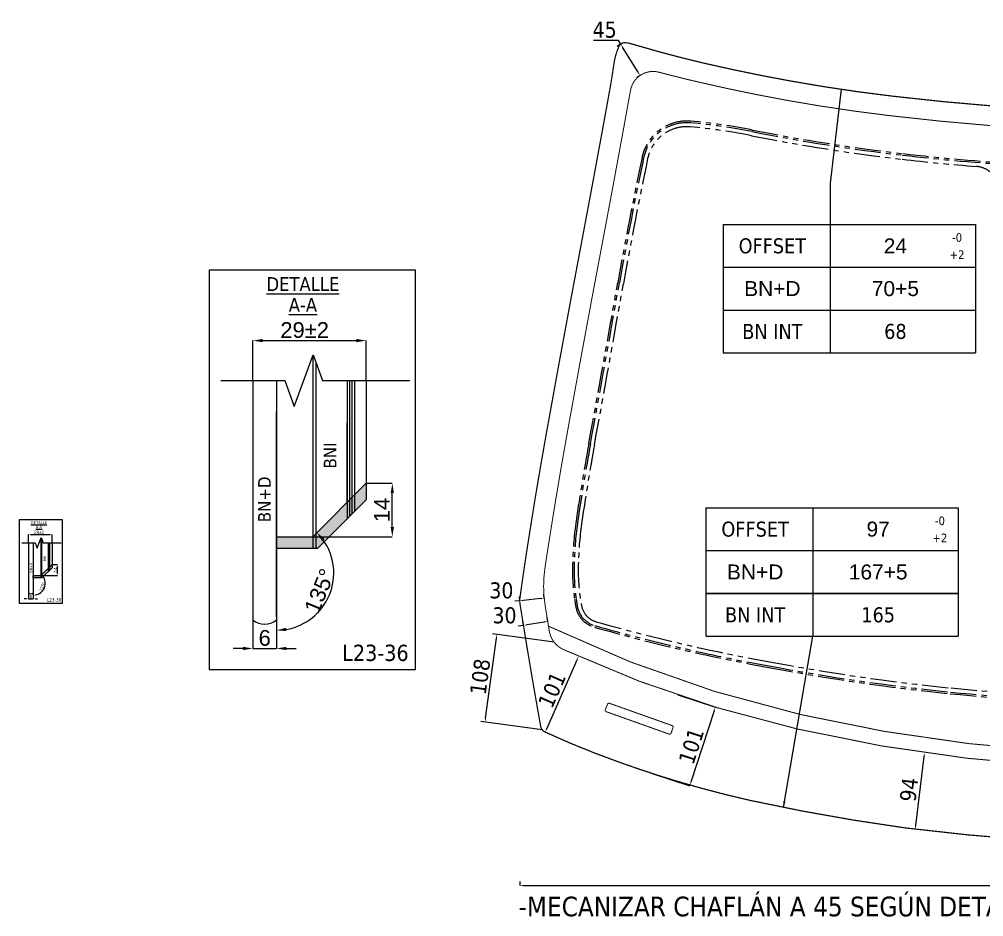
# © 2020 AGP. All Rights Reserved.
# Model space of a CAD drawing. Header units: millimetres. Extents: x 25 to 16470, y 343 to 6096.
# Drawn here: x 25 to 1201, y 343 to 1436 of the extents above; entities that cross this region are included whole.
import ezdxf
from ezdxf.enums import TextEntityAlignment as Align

# ---------------------------------------------------------------- set-up
doc = ezdxf.new("R2010")
doc.units = ezdxf.units.MM
doc.linetypes.add('PHANTOM', pattern=[63.5, 31.75, -6.35, 6.35, -6.35, 6.35, -6.35])
for name, color, linetype in [('BN INT', 4, 'PHANTOM'), ('DIM10', 7, 'Continuous'), ('OFFSET', 6, 'Continuous'), ('PERIMETRO', 5, 'Continuous'), ('PHANTOM', 1, 'PHANTOM')]:
    doc.layers.add(name, color=color, linetype=linetype)
doc.styles.add('1', font='tahoma.ttf')
doc.styles.get("Standard").update_dxf_attribs({"font": 'arial.ttf'})
doc.styles.add('TECHNIC', font='tahoma.ttf')
doc.styles.add('USER1', font='arial.ttf', dxfattribs={"width": 0.75})
doc.dimstyles.new('DIM10', dxfattribs={"dimscale": 7.5, "dimtxt": 2.5, "dimasz": 1, "dimexe": 0, "dimexo": 0, "dimgap": 0.4, "dimtad": 1, "dimtoh": 1, "dimdec": 0, "dimzin": 0, "dimdsep": 46, "dimtxsty": 'TECHNIC', "dimcen": 0.1, "dimdle": 1.25, "dimclre": 7, "dimclrt": 7, "dimazin": 0, "dimtfac": 2, "dimtdec": 0, "dimtofl": 0, "dimtmove": 0, "dimatfit": 3, "dimfxl": 1, "dimtvp": 1.5, "dimtolj": 1, "dimtzin": 0, "dimarcsym": 0})
doc.dimstyles.new('ISO-25', dxfattribs={"dimtxt": 2.5, "dimasz": 2.5, "dimexe": 1.25, "dimexo": 0.625, "dimtad": 1, "dimtxsty": 'Standard', "dimcen": 2.5, "dimadec": 0, "dimazin": 0, "dimtfac": 1, "dimtmove": 0, "dimatfit": 3, "dimfxl": 1, "dimarcsym": 0})
doc.dimstyles.new('ISO-25$0', dxfattribs={"dimtxt": 25, "dimasz": 25, "dimexe": 10, "dimexo": 50, "dimgap": 15, "dimtad": 1, "dimtih": 1, "dimtoh": 1, "dimdec": 0, "dimtxsty": 'Standard', "dimcen": 0, "dimclrd": 256, "dimclre": 256, "dimclrt": 256, "dimadec": 0, "dimazin": 0, "dimtfac": 1, "dimtdec": 0, "dimtofl": 0, "dimtmove": 0, "dimatfit": 3, "dimfxl": 1, "dimlwd": -1, "dimlwe": -1, "dimarcsym": 0})

# ---------------------------------------------------------------- blocks, each defined once
blk = doc.blocks.new('*D4')
at = {"layer": 'Defpoints', "color": 0, "transparency": 16777216}
for p in [(635.2, 385.6), (2278.7, 385.4), (2278.7, 380.6)]:
    blk.add_point(p, dxfattribs=at)
at = {"layer": 'DIM10', "color": 7, "lineweight": -2, "transparency": 16777216}
for p, q in [((635.2, 385.6), (635.2, 380.6)), ((2278.7, 385.4), (2278.7, 380.6))]:
    blk.add_line(p, q, dxfattribs=at)
at = {"layer": 'DIM10', "color": 0, "lineweight": -2, "transparency": 16777216}
blk.add_line((639.7, 380.6), (2274.2, 380.6), dxfattribs=at)
at = {"layer": 'DIM10', "color": 0, "transparency": 16777216}
for points in [[(639.7, 381.3), (639.7, 379.8), (635.2, 380.6)], [(2274.2, 381.3), (2274.2, 379.8), (2278.7, 380.6)]]:
    blk.add_solid(points, dxfattribs=at)
at = {"layer": 'DIM10', "color": 7, "transparency": 16777216, "insert": (1456.9, 393.7), "char_height": 19.5, "attachment_point": 5, "style": 'TECHNIC'}
blk.add_mtext('\\A1;1643±2', dxfattribs=at)
blk = doc.blocks.new('IF-TECNICA')
for p, q in [((0, 0), (50.57, 0)), ((0, 0), (0, -17.14)), ((21.43, 0), (21.43, -17.14)), ((50.57, 0), (50.57, -17.14)), ((0, -8.57), (50.57, -8.57)), ((0, -17.14), (50.57, -17.14))]:
    blk.add_line(p, q)
at = {"style": 'TECHNIC'}
for s, height, p in [('-0', 1.714, (46.88, -2.62)), ('OFFSET', 3, (9.87, -4.29)), ('+2', 1.714, (46.88, -6.03))]:
    blk.add_text(s, height=height, dxfattribs=at).set_placement(p, align=Align.MIDDLE)
for tag, p in [('OFFSET', (34.52, -4.29)), ('BN+D', (9.87, -12.86)), ('BN+D', (34.52, -12.86))]:
    blk.add_attdef(tag, text='', height=3, dxfattribs=at).set_placement(p, align=Align.MIDDLE)
blk = doc.blocks.new('*D10')
at = {"layer": 'Defpoints', "color": 0, "transparency": 16777216}
for p in [(1128.5, 542.5), (1117.2, 449.4), (1117.2, 449.4)]:
    blk.add_point(p, dxfattribs=at)
at = {"layer": 'DIM10', "color": 0, "lineweight": -2, "transparency": 16777216}
blk.add_line((1127.9, 538), (1117.8, 453.8), dxfattribs=at)
at = {"layer": 'DIM10', "color": 0, "transparency": 16777216}
for points in [[(1127.2, 538.1), (1128.7, 537.9), (1128.5, 542.5)], [(1117, 453.9), (1118.5, 453.7), (1117.2, 449.4)]]:
    blk.add_solid(points, dxfattribs=at)
at = {"layer": 'DIM10', "color": 7, "transparency": 16777216, "insert": (1109.8, 497.5), "char_height": 19.5, "attachment_point": 5, "rotation": 83.118, "style": 'TECHNIC'}
blk.add_mtext('\\A1;94', dxfattribs=at)
blk = doc.blocks.new('*D11')
at = {"layer": 'Defpoints', "color": 0, "transparency": 16777216}
for p in [(827.7, 612.8), (796.6, 517.2), (842.5, 502.2)]:
    blk.add_point(p, dxfattribs=at)
at = {"layer": 'DIM10', "color": 7, "lineweight": -2, "transparency": 16777216}
for p, q in [((827.7, 612.8), (873.6, 597.9)), ((796.6, 517.2), (842.5, 502.2))]:
    blk.add_line(p, q, dxfattribs=at)
at = {"layer": 'DIM10', "color": 0, "lineweight": -2, "transparency": 16777216}
blk.add_line((872.2, 593.6), (843.9, 506.5), dxfattribs=at)
at = {"layer": 'DIM10', "color": 0, "transparency": 16777216}
for points in [[(871.5, 593.8), (872.9, 593.4), (873.6, 597.9)], [(843.2, 506.7), (844.6, 506.3), (842.5, 502.2)]]:
    blk.add_solid(points, dxfattribs=at)
at = {"layer": 'DIM10', "color": 7, "transparency": 16777216, "insert": (844.4, 550.6), "char_height": 19.5, "attachment_point": 5, "rotation": 71.9924, "style": 'TECHNIC'}
blk.add_mtext('\\A1;101', dxfattribs=at)
blk = doc.blocks.new('*D12')
at = {"layer": 'Defpoints', "color": 0, "transparency": 16777216}
for p in [(706.9, 659.8), (706.9, 659.8), (666.2, 567.6)]:
    blk.add_point(p, dxfattribs=at)
at = {"layer": 'DIM10', "color": 0, "lineweight": -2, "transparency": 16777216}
blk.add_line((668.1, 571.7), (705.1, 655.7), dxfattribs=at)
at = {"layer": 'DIM10', "color": 0, "transparency": 16777216}
for points in [[(704.4, 656), (705.8, 655.4), (706.9, 659.8)], [(667.4, 572), (668.7, 571.4), (666.2, 567.6)]]:
    blk.add_solid(points, dxfattribs=at)
at = {"layer": 'DIM10', "color": 7, "transparency": 16777216, "insert": (674.5, 619), "char_height": 19.5, "attachment_point": 5, "rotation": 66.2124, "style": 'TECHNIC'}
blk.add_mtext('\\A1;101', dxfattribs=at)
blk = doc.blocks.new('*D15')
at = {"layer": 'Defpoints', "color": 0, "transparency": 16777216}
for p in [(759.3, 1406.5), (781.9, 1367.7), (783, 1368.4)]:
    blk.add_point(p, dxfattribs=at)
at = {"layer": 'DIM10', "color": 0, "lineweight": -2, "transparency": 16777216}
for p, q in [((755.4, 1410.4), (725.1, 1410.4)), ((758.2, 1405.9), (755.4, 1410.4)), ((779.5, 1371.5), (760.6, 1402))]:
    blk.add_line(p, q, dxfattribs=at)
at = {"layer": 'DIM10', "color": 7, "lineweight": -2, "transparency": 16777216}
for p, q in [((759.3, 1406.5), (753.8, 1403.1)), ((783, 1368.4), (777.5, 1365))]:
    blk.add_line(p, q, dxfattribs=at)
at = {"layer": 'DIM10', "color": 0, "transparency": 16777216}
for points in [[(761.2, 1402.4), (760, 1401.7), (758.2, 1405.9)], [(780.2, 1371.9), (778.9, 1371.2), (781.9, 1367.7)]]:
    blk.add_solid(points, dxfattribs=at)
at = {"layer": 'DIM10', "color": 7, "transparency": 16777216, "insert": (738.7, 1423.3), "char_height": 19.5, "attachment_point": 5, "style": 'TECHNIC'}
blk.add_mtext('\\A1;45', dxfattribs=at)
blk = doc.blocks.new('*D16')
at = {"layer": 'Defpoints', "color": 0, "transparency": 16777216}
for p in [(607.3, 686.7), (677, 677.3), (662.5, 570.5)]:
    blk.add_point(p, dxfattribs=at)
at = {"layer": 'DIM10', "color": 0, "lineweight": -2, "transparency": 16777216}
blk.add_line((593.5, 584.4), (606.7, 682.2), dxfattribs=at)
at = {"layer": 'DIM10', "color": 7, "lineweight": -2, "transparency": 16777216}
for p, q in [((677, 677.3), (602.1, 687.4)), ((662.5, 570.5), (587.7, 580.7))]:
    blk.add_line(p, q, dxfattribs=at)
at = {"layer": 'DIM10', "color": 0, "transparency": 16777216}
for points in [[(606, 682.3), (607.5, 682.1), (607.3, 686.7)], [(592.7, 584.5), (594.2, 584.3), (592.9, 580)]]:
    blk.add_solid(points, dxfattribs=at)
at = {"layer": 'DIM10', "color": 7, "transparency": 16777216, "insert": (587, 635.1), "char_height": 19.5, "attachment_point": 5, "rotation": 82.2956, "style": 'TECHNIC'}
blk.add_mtext('\\A1;108', dxfattribs=at)
blk = doc.blocks.new('*D19')
at = {"layer": 'Defpoints', "color": 0, "transparency": 16777216}
for p in [(639.7, 697.6), (639.7, 697.4), (669.3, 702.2)]:
    blk.add_point(p, dxfattribs=at)
at = {"layer": 'DIM10', "color": 7, "lineweight": -2, "transparency": 16777216}
for p, q in [((669.3, 702.2), (668.4, 707.6)), ((639.7, 697.4), (638.8, 702.8))]:
    blk.add_line(p, q, dxfattribs=at)
at = {"layer": 'DIM10', "color": 0, "lineweight": -2, "transparency": 16777216}
for p, q in [((639.7, 697.6), (633.1, 696.6)), ((664.8, 701.7), (644.1, 698.4))]:
    blk.add_line(p, q, dxfattribs=at)
at = {"layer": 'DIM10', "color": 0, "transparency": 16777216}
for points in [[(644, 699.1), (644.2, 697.6), (639.7, 697.6)], [(664.7, 702.4), (665, 701), (669.3, 702.4)]]:
    blk.add_solid(points, dxfattribs=at)
at = {"layer": 'DIM10', "color": 7, "transparency": 16777216, "insert": (616.6, 709.7), "char_height": 19.5, "attachment_point": 5, "style": 'TECHNIC'}
blk.add_mtext('\\A1;30', dxfattribs=at)
blk = doc.blocks.new('*D20')
at = {"layer": 'Defpoints', "color": 0, "transparency": 16777216}
for p in [(665, 730.6), (665, 730.5), (635.2, 727.4)]:
    blk.add_point(p, dxfattribs=at)
at = {"layer": 'DIM10', "color": 7, "lineweight": -2, "transparency": 16777216}
for p, q in [((635.2, 727.4), (634.7, 732.8)), ((665, 730.5), (664.5, 735.8))]:
    blk.add_line(p, q, dxfattribs=at)
at = {"layer": 'DIM10', "color": 0, "lineweight": -2, "transparency": 16777216}
for p, q in [((660.6, 730.2), (639.7, 728)), ((635.2, 727.6), (629.2, 727))]:
    blk.add_line(p, q, dxfattribs=at)
at = {"layer": 'DIM10', "color": 0, "transparency": 16777216}
for points in [[(660.5, 730.9), (660.6, 729.4), (665, 730.6)], [(639.6, 728.8), (639.7, 727.3), (635.2, 727.6)]]:
    blk.add_solid(points, dxfattribs=at)
at = {"layer": 'DIM10', "color": 7, "transparency": 16777216, "insert": (612.8, 740.1), "char_height": 19.5, "attachment_point": 5, "style": 'TECHNIC'}
blk.add_mtext('\\A1;30', dxfattribs=at)
blk = doc.blocks.new('IF-TECNICA-2')
for p, q in [((0, 8.57), (50.57, 8.57)), ((0, 8.57), (0, 0)), ((21.43, 8.57), (21.43, 0)), ((50.57, 8.57), (50.57, 0)), ((0, 0), (50.57, 0))]:
    blk.add_line(p, q)
at = {"style": 'TECHNIC'}
for p in [(9.87, 4.29), (34.52, 4.29)]:
    blk.add_attdef('BN+D', text='', height=3, dxfattribs=at).set_placement(p, align=Align.MIDDLE)
blk = doc.blocks.new('*D29')
at = {"layer": 'Defpoints', "color": 0, "linetype": 'ByBlock', "lineweight": -2, "transparency": 16777216}
for p, q in [((36.2, 798.1), (36.2, 808.3)), ((38.7, 808.3), (62.6, 808.3)), ((65.1, 798.1), (65.1, 808.3))]:
    blk.add_line(p, q, dxfattribs=at)
at = {"layer": 'Defpoints', "color": 0, "transparency": 16777216}
for p in [(65.1, 808.3), (36.2, 798.1), (65.1, 798.1)]:
    blk.add_point(p, dxfattribs=at)
for points in [[(38.7, 808.8), (38.7, 807.9), (36.2, 808.3)], [(62.6, 808.8), (62.6, 807.9), (65.1, 808.3)]]:
    blk.add_solid(points, dxfattribs=at)
at = {"layer": 'Defpoints', "color": 0, "transparency": 16777216, "insert": (49.4, 811), "char_height": 4, "attachment_point": 5}
blk.add_mtext('29±2', dxfattribs=at)
blk = doc.blocks.new('*D30')
at = {"layer": 'Defpoints', "color": 0, "linetype": 'ByBlock', "lineweight": -2, "transparency": 16777216}
blk.add_line((42.2, 737.9), (42.2, 734.5), dxfattribs=at)
blk.add_arc((42.2, 749.1), 14.6, 279.8259, 35.1741, dxfattribs=at)
at = {"layer": 'Defpoints', "color": 0, "transparency": 16777216}
for p in [(42.2, 790.3), (65.1, 772), (51.5, 758.4), (42.2, 737.9), (52.6, 738.8)]:
    blk.add_point(p, dxfattribs=at)
for points in [[(53.9, 757.3), (54.5, 757.8), (52.6, 759.4)], [(44.8, 734.3), (44.7, 735.1), (42.2, 734.5)]]:
    blk.add_solid(points, dxfattribs=at)
at = {"layer": 'Defpoints', "color": 0, "transparency": 16777216, "insert": (53.3, 744.6), "char_height": 4, "attachment_point": 5, "rotation": 67.5}
blk.add_mtext('135°', dxfattribs=at)
blk = doc.blocks.new('*D31')
at = {"layer": 'Defpoints', "color": 0, "linetype": 'ByBlock', "lineweight": -2, "transparency": 16777216}
for p, q in [((65.1, 772), (71.8, 772)), ((71.8, 760.9), (71.8, 769.5)), ((51.5, 758.4), (71.8, 758.4))]:
    blk.add_line(p, q, dxfattribs=at)
at = {"layer": 'Defpoints', "color": 0, "transparency": 16777216}
for p in [(65.1, 772), (71.8, 772), (51.5, 758.4)]:
    blk.add_point(p, dxfattribs=at)
for points in [[(71.4, 769.5), (72.2, 769.5), (71.8, 772)], [(71.4, 760.9), (72.2, 760.9), (71.8, 758.4)]]:
    blk.add_solid(points, dxfattribs=at)
at = {"layer": 'Defpoints', "color": 0, "transparency": 16777216, "insert": (69.1, 765.2), "char_height": 4, "attachment_point": 5, "rotation": 90}
blk.add_mtext('14', dxfattribs=at)
blk = doc.blocks.new('*D32')
at = {"layer": 'Defpoints', "color": 0, "linetype": 'ByBlock', "lineweight": -2, "transparency": 16777216}
for p, q in [((33.7, 729.9), (31.2, 729.9)), ((36.2, 737.2), (36.2, 729.9)), ((36.2, 729.9), (42.2, 729.9)), ((42.2, 737.2), (42.2, 729.9)), ((44.7, 729.9), (47.2, 729.9))]:
    blk.add_line(p, q, dxfattribs=at)
at = {"layer": 'Defpoints', "color": 0, "transparency": 16777216}
for p in [(36.2, 737.2), (42.2, 737.2), (42.2, 729.9)]:
    blk.add_point(p, dxfattribs=at)
for points in [[(33.7, 730.3), (33.7, 729.5), (36.2, 729.9)], [(44.7, 730.3), (44.7, 729.5), (42.2, 729.9)]]:
    blk.add_solid(points, dxfattribs=at)
at = {"layer": 'Defpoints', "color": 0, "transparency": 16777216, "insert": (39.2, 732.6), "char_height": 4, "attachment_point": 5}
blk.add_mtext('6', dxfattribs=at)
blk = doc.blocks.new('*D43')
at = {"color": 0, "linetype": 'ByBlock', "lineweight": -2, "transparency": 16777216}
for p, q in [((153.51, 572.67), (153.51, 582.88)), ((156.01, 582.88), (179.87, 582.88)), ((182.37, 572.67), (182.37, 582.88))]:
    blk.add_line(p, q, dxfattribs=at)
at = {"color": 0, "transparency": 16777216}
for points in [[(156.01, 583.29), (156.01, 582.46), (153.51, 582.88)], [(179.87, 583.29), (179.87, 582.46), (182.37, 582.88)]]:
    blk.add_solid(points, dxfattribs=at)
at = {"layer": 'Defpoints', "color": 0, "transparency": 16777216}
for p in [(182.37, 582.88), (153.51, 572.67), (182.37, 572.67)]:
    blk.add_point(p, dxfattribs=at)
at = {"color": 0, "transparency": 16777216, "insert": (166.69, 585.54), "char_height": 4, "attachment_point": 5}
blk.add_mtext('29±2', dxfattribs=at)
blk = doc.blocks.new('*D41')
at = {"color": 0, "linetype": 'ByBlock', "lineweight": -2, "transparency": 16777216}
blk.add_line((159.51, 512.41), (159.51, 509.06), dxfattribs=at)
blk.add_arc((159.51, 523.65), 14.6, 279.8259, 35.1741, dxfattribs=at)
at = {"color": 0, "transparency": 16777216}
for points in [[(171.12, 531.79), (171.76, 532.33), (169.83, 533.97)], [(162.03, 508.86), (161.96, 509.69), (159.51, 509.06)]]:
    blk.add_solid(points, dxfattribs=at)
at = {"layer": 'Defpoints', "color": 0, "transparency": 16777216}
for p in [(159.51, 564.81), (182.37, 546.51), (168.75, 532.89), (159.51, 512.41), (169.83, 513.33)]:
    blk.add_point(p, dxfattribs=at)
at = {"color": 0, "transparency": 16777216, "insert": (170.53, 519.09), "char_height": 4, "attachment_point": 5, "rotation": 67.5}
blk.add_mtext('135°', dxfattribs=at)
blk = doc.blocks.new('*D40')
at = {"color": 0, "linetype": 'ByBlock', "lineweight": -2, "transparency": 16777216}
for p, q in [((182.37, 546.51), (189.04, 546.51)), ((189.04, 535.39), (189.04, 544.01)), ((168.75, 532.89), (189.04, 532.89))]:
    blk.add_line(p, q, dxfattribs=at)
at = {"color": 0, "transparency": 16777216}
for points in [[(188.62, 544.01), (189.45, 544.01), (189.04, 546.51)], [(188.62, 535.39), (189.45, 535.39), (189.04, 532.89)]]:
    blk.add_solid(points, dxfattribs=at)
at = {"layer": 'Defpoints', "color": 0, "transparency": 16777216}
for p in [(182.37, 546.51), (189.04, 546.51), (168.75, 532.89)]:
    blk.add_point(p, dxfattribs=at)
at = {"color": 0, "transparency": 16777216, "insert": (186.4, 539.7), "char_height": 4, "attachment_point": 5, "rotation": 90}
blk.add_mtext('14', dxfattribs=at)
blk = doc.blocks.new('*D42')
at = {"color": 0, "linetype": 'ByBlock', "lineweight": -2, "transparency": 16777216}
for p, q in [((153.51, 511.74), (153.51, 504.43)), ((159.51, 511.74), (159.51, 504.43)), ((151.01, 504.43), (148.51, 504.43)), ((153.51, 504.43), (159.51, 504.43)), ((162.01, 504.43), (164.51, 504.43))]:
    blk.add_line(p, q, dxfattribs=at)
at = {"color": 0, "transparency": 16777216}
for points in [[(151.01, 504.84), (151.01, 504.01), (153.51, 504.43)], [(162.01, 504.84), (162.01, 504.01), (159.51, 504.43)]]:
    blk.add_solid(points, dxfattribs=at)
at = {"layer": 'Defpoints', "color": 0, "transparency": 16777216}
for p in [(153.51, 511.74), (159.51, 511.74), (159.51, 504.43)]:
    blk.add_point(p, dxfattribs=at)
at = {"color": 0, "transparency": 16777216, "insert": (156.51, 507.1), "char_height": 4, "attachment_point": 5}
blk.add_mtext('6', dxfattribs=at)
blk = doc.blocks.new('RT')
at = {"layer": 'DIM10'}
h = blk.add_hatch(color=256, dxfattribs=at)
h.dxf.hatch_style = 1
h.paths.add_polyline_path([(182.37, 542.27), (182.37, 546.51), (168.75, 532.89), (159.51, 532.89), (159.51, 529.92), (169.99, 529.89)])
at = {"color": 5}
for p, q in [((168.75, 578.97), (168.75, 529.9)), ((169.51, 577.45), (169.51, 529.9)), ((153.51, 572.67), (153.51, 511.74)), ((159.51, 572.67), (159.51, 511.74)), ((177.51, 572.67), (177.51, 537.41)), ((178.13, 572.67), (178.13, 538.03)), ((178.75, 572.67), (178.75, 538.65)), ((179.37, 572.67), (179.37, 539.27)), ((182.37, 572.67), (182.37, 542.27))]:
    blk.add_line(p, q, dxfattribs=at)
at = {"color": 1, "const_width": 0.4}
blk.add_lwpolyline([(159.51, 512.41), (159.51, 564.81)], dxfattribs=at)
at = {"color": 4, "const_width": 0.4}
blk.add_lwpolyline([(177.51, 541.65), (177.51, 562)], dxfattribs=at)
blk.add_lwpolyline([(182.37, 542.27), (169.99, 529.89), (159.51, 529.92), (159.51, 532.89), (168.75, 532.89), (182.37, 546.51)])
at = {"color": 5}
blk.add_arc((156.51, 515.2), 4.58, 229.1087, 310.8913, dxfattribs=at)
at = {"layer": 'DIM10', "color": 1}
blk.add_lwpolyline([(142.35, 600.86), (142.35, 499.1), (194.92, 499.1), (194.92, 600.86)], close=True, dxfattribs=at)
at = {"layer": 'DIM10', "color": 1, "linetype": 'Continuous'}
blk.add_lwpolyline([(145.35, 572.67), (161.66, 572.67), (164.06, 566.08), (168.85, 579.25), (171.25, 572.67), (193.49, 572.67)], dxfattribs=at)
at = {"color": 7, "style": '1'}
for s, height, p in [('%%UDETALLE', 3.541, (166.25, 595.5)), ('%%UA-A', 3.541, (166.25, 590.22)), ('L23-36', 4.144, (184.74, 501.24))]:
    blk.add_text(s, height=height, dxfattribs=at).set_placement(p, align=Align.CENTER)
at = {"layer": 'DIM10', "color": 0, "style": 'TECHNIC'}
for s, p in [('BNI', (174.81, 553.6)), ('BN+D', (158.07, 542.42))]:
    blk.add_text(s, height=3.242, rotation=90, dxfattribs=at).set_placement(p, align=Align.CENTER)
at = {"color": 7}
dim = blk.add_linear_dim(base=(182.37, 582.88), p1=(153.51, 572.67), p2=(182.37, 572.67), text='<>±2', dimstyle='ISO-25$0', override={"dimtxt": 4, "dimasz": 2.5, "dimexe": 0, "dimexo": 0, "dimgap": 0.625, "dimtih": 0, "dimtoh": 0, "dimcen": 2.5, "dimclrd": 0, "dimclre": 0, "dimclrt": 0, "dimtdec": 2, "dimtofl": 1, "dimlwd": -2, "dimlwe": -2, "dimarcsym": 1}, dxfattribs=at)
dim.commit()
dim.dimension.update_dxf_attribs({"geometry": '*D43', "text_midpoint": (166.69, 582.88), "dimtype": 160})
dim = blk.add_angular_dim_2l(base=(169.83, 513.33), line1=((168.75, 532.89), (182.37, 546.51)), line2=((159.51, 512.41), (159.51, 564.81)), dimstyle='ISO-25', override={"dimtxt": 4, "dimexe": 0, "dimexo": 0, "dimdec": 0, "dimarcsym": 1}, dxfattribs=at)
dim.commit()
dim.dimension.update_dxf_attribs({"geometry": '*D41', "text_midpoint": (170.53, 519.09)})
dim = blk.add_linear_dim(base=(189.04, 546.51), p1=(168.75, 532.89), p2=(182.37, 546.51), angle=90, dimstyle='ISO-25$0', override={"dimtxt": 4, "dimasz": 2.5, "dimexe": 0, "dimexo": 0, "dimgap": 0.625, "dimtih": 0, "dimtoh": 0, "dimcen": 2.5, "dimclrd": 0, "dimclre": 0, "dimclrt": 0, "dimtdec": 2, "dimtofl": 1, "dimlwd": -2, "dimlwe": -2, "dimarcsym": 1}, dxfattribs=at)
dim.commit()
dim.dimension.update_dxf_attribs({"geometry": '*D40', "text_midpoint": (186.4, 539.7)})
dim = blk.add_linear_dim(base=(159.51, 504.43), p1=(153.51, 511.74), p2=(159.51, 511.74), dimstyle='ISO-25$0', override={"dimtxt": 4, "dimasz": 2.5, "dimexe": 0, "dimexo": 0, "dimgap": 0.625, "dimtih": 0, "dimtoh": 0, "dimcen": 2.5, "dimclrd": 0, "dimclre": 0, "dimclrt": 0, "dimtdec": 2, "dimtofl": 1, "dimlwd": -2, "dimlwe": -2, "dimarcsym": 1}, dxfattribs=at)
dim.commit()
dim.dimension.update_dxf_attribs({"geometry": '*D42', "text_midpoint": (156.51, 504.43), "dimtype": 160})

msp = doc.modelspace()

# ---------------------------------------------------------------- hatches: boundary and pattern name
at = {"layer": 'DIM10'}
h = msp.add_hatch(color=256, dxfattribs=at)
h.dxf.hatch_style = 1
h.paths.add_polyline_path([(65.1, 767.7), (65.1, 772), (51.5, 758.4), (42.2, 758.3), (42.2, 755.4), (52.7, 755.4)])

# ---------------------------------------------------------------- linework, layer by layer
at = {"color": 5}
for p, q in [((51.5, 804.4), (51.5, 755.4)), ((52.2, 802.9), (52.2, 755.4)), ((36.2, 798.1), (36.2, 737.2)), ((42.2, 798.1), (42.2, 737.2)), ((60.2, 798.1), (60.2, 762.9)), ((60.9, 798.1), (60.9, 763.5)), ((61.5, 798.1), (61.5, 764.1)), ((62.1, 798.1), (62.1, 764.7)), ((65.1, 798.1), (65.1, 767.7))]:
    msp.add_line(p, q, dxfattribs=at)
at = {"color": 1, "const_width": 0.4}
msp.add_lwpolyline([(42.2, 737.9), (42.2, 790.3)], dxfattribs=at)
at = {"color": 4, "const_width": 0.4}
msp.add_lwpolyline([(60.2, 767.1), (60.2, 787.5)], dxfattribs=at)
msp.add_lwpolyline([(65.1, 767.7), (52.7, 755.4), (42.2, 755.4), (42.2, 758.3), (51.5, 758.4), (65.1, 772)])
at = {"color": 5}
msp.add_arc((39.2, 740.7), 4.58, 229.1087, 310.8913, dxfattribs=at)
at = {"layer": 'BN INT'}
msp.add_lwpolyline([(1356.3, 600.7, -0.014692), (1159.9, 614.4, -0.022511), (936.4, 646.9, -0.0251), (726.2, 695.4, -0.28995), (703.4, 720.9, -0.004048), (702.1, 729.2, -0.04848), (699.7, 775, -0.03044), (703.9, 825.2, -0.008412), (719.3, 919, 0.00203), (754.7, 1115.1, -0.00755), (784.3, 1267.9, -0.379751), (843.6, 1311.9, -0.027083), (918.8, 1301.2, 0.020237), (1102, 1272.5, 0.014234), (1243, 1260.3, 0.007685)], format="xyb", dxfattribs=at)
at = {"layer": 'DIM10', "color": 1}
msp.add_lwpolyline([(25.1, 826.3), (25.1, 724.6), (77.7, 724.6), (77.7, 826.3)], close=True, dxfattribs=at)
at = {"layer": 'DIM10', "color": 1, "linetype": 'Continuous'}
msp.add_lwpolyline([(28.1, 798.1), (44.4, 798.1), (46.8, 791.5), (51.6, 804.7), (54, 798.1), (76.2, 798.1)], dxfattribs=at)
at = {"layer": 'OFFSET', "const_width": 1.2}
for points in [[(1272.4, 1302.2, -0.01461), (1086.3, 1318.7, -0.015368), (960.7, 1337.4, -0.012289), (853.3, 1359.6, -0.008855), (805.1, 1371.6, 0.439286), (770.2, 1349.6, -0.001869), (738.3, 1176.5, 0.002535), (692.7, 930, 0.005603), (671.7, 805.3, 0.002569), (665.9, 767.7, 0.076276), (666.1, 722.1, 0.001113), (671.2, 690.6, 0.250051), (688.3, 668.2, 0.050869), (973.4, 571.4, 0.041184), (1285.7, 526.4, 0.004675)], [(670.2, 696.6, 0.055703), (977.4, 589, 0.041184), (1286.8, 544.3, 0.004675), (1336.8, 541.7, 0.021422), (1577, 541.7, 0.004675), (1627.1, 544.3, 0.041184), (1936.4, 589, 0.055703), (2243.6, 696.6, 0.050044)]]:
    msp.add_lwpolyline(points, format="xyb", dxfattribs=at)
at = {"layer": 'PERIMETRO', "const_width": 1.5}
msp.add_lwpolyline([(1273.8, 1326.2, -0.014613), (1089.2, 1342.5, -0.015368), (964.9, 1361, -0.012289), (858.7, 1382.9, -0.014624), (780.7, 1403.5, 0.003498), (769.8, 1406.6, 0.045864), (764.1, 1407.6, 0.321332), (756, 1402.9, 0.03819), (751.9, 1391.2, 0.030758), (750.1, 1382.6, -0.009527), (744.9, 1350.2, -0.001827), (713.7, 1181.1, 0.002535), (668.1, 934.4, 0.005602), (647, 809.2, 0.005293), (635.4, 731.2, 0.073314), (635.5, 723.6, 0.005251), (660.6, 574.9, 0.245055), (666.2, 567.6, 0.023741), (759.6, 529.8, 0.012916), (825.3, 508.2, 0.017462), (915.8, 484.4, 0.019362), (1105.4, 450.8, 0.020384), (1332.1, 431.8, 0.021422)], format="xyb", dxfattribs=at)
at = {"layer": 'PERIMETRO', "const_width": 1.2}
msp.add_lwpolyline([(817.1, 565.2, 0.414367), (819.7, 566.4), (822, 573, 0.41406), (820.8, 575.6), (744.7, 602.6, 0.403365), (742.1, 601.5), (739.5, 595, 0.425146), (740.7, 592.4)], format="xyb", close=True, dxfattribs=at)
at = {"layer": 'PHANTOM', "color": 1}
for points in [[(1242.9, 1258.3, -0.014234), (1101.8, 1270.6, -0.020237), (918.4, 1299.3, 0.027083), (843.5, 1309.9, 0.379751), (786.2, 1267.5, 0.007549), (756.6, 1114.8, -0.00203), (721.3, 918.7, 0.008412), (705.9, 824.9, 0.030453), (701.7, 774.9, 0.048502), (704, 729.5, 0.004048), (705.3, 721.2, 0.28995), (726.7, 697.3, 0.025102), (936.7, 648.8, 0.022512), (1160.1, 616.4, 0.014692), (1356.4, 602.7, 0.020088)], [(1214.1, 1244.2, 0.22351), (1191.9, 1256.8, -0.009137), (1101.2, 1265.6, -0.020237), (917.5, 1294.3, 0.027083), (843, 1305, 0.379751), (791.1, 1266.4, 0.007549), (761.6, 1113.9, -0.002029), (726.2, 917.8, 0.008412), (710.9, 824.2, 0.030485), (706.7, 774.7, 0.058257), (710.5, 721.4, 0.283878), (728.2, 702.1, 0.025094), (937.6, 653.7, 0.022515), (1160.6, 621.4, 0.014692), (1356.6, 607.7, 0.020088)]]:
    msp.add_lwpolyline(points, format="xyb", dxfattribs=at)

# ---------------------------------------------------------------- block references
at = {"xscale": 4.782197220071176, "yscale": 4.782197220071176, "zscale": 4.782197220071176}
msp.add_blockref('RT', (-424.2, -1742.8), dxfattribs=at)
at = {"layer": 'DIM10', "ltscale": 50}
ref = msp.add_blockref('IF-TECNICA', (883, 1186.2), dxfattribs=dict(at, xscale=6.086340000000264, yscale=6.086340000000264, zscale=6.086340000000264))
ref.add_attrib('OFFSET', '24', dxfattribs={"layer": '0', "height": 18.26, "style": 'USER1'}).set_placement((1093.1, 1160.1), align=Align.MIDDLE)
ref.add_attrib('BN+D', '70+5', dxfattribs={"layer": '0', "height": 18.26, "style": 'USER1'}).set_placement((1093.1, 1108), align=Align.MIDDLE)
ref.add_attrib('BN+D', 'BN+D', dxfattribs={"layer": '0', "height": 18.26, "style": 'USER1'}).set_placement((943.1, 1108), align=Align.MIDDLE)
at = {"layer": 'DIM10'}
ref = msp.add_blockref('IF-TECNICA-2', (883, 1029.7), dxfattribs=dict(at, xscale=6.086340000000262, yscale=6.086340000000262, zscale=6.086340000000262))
ref.add_attrib('BN+D', 'BN INT', dxfattribs={"layer": '0', "height": 18.26, "style": '1'}).set_placement((943.1, 1055.8), align=Align.MIDDLE)
ref.add_attrib('BN+D', '68', dxfattribs={"layer": '0', "height": 18.26, "style": '1'}).set_placement((1093.1, 1055.8), align=Align.MIDDLE)
at = {"layer": 'DIM10', "ltscale": 50}
ref = msp.add_blockref('IF-TECNICA', (862, 841), dxfattribs=dict(at, xscale=6.086340000000264, yscale=6.086340000000264, zscale=6.086340000000264))
ref.add_attrib('OFFSET', '97', dxfattribs={"layer": '0', "height": 18.26, "style": 'USER1'}).set_placement((1072.1, 814.9), align=Align.MIDDLE)
ref.add_attrib('BN+D', '167+5', dxfattribs={"layer": '0', "height": 18.26, "style": 'USER1'}).set_placement((1072.1, 762.7), align=Align.MIDDLE)
ref.add_attrib('BN+D', 'BN+D', dxfattribs={"layer": '0', "height": 18.26, "style": 'USER1'}).set_placement((922.1, 762.7), align=Align.MIDDLE)
at = {"layer": 'DIM10'}
ref = msp.add_blockref('IF-TECNICA-2', (862, 684.5), dxfattribs=dict(at, xscale=6.086340000000262, yscale=6.086340000000262, zscale=6.086340000000262))
ref.add_attrib('BN+D', 'BN INT', dxfattribs={"layer": '0', "height": 18.26, "style": '1'}).set_placement((922.1, 710.5), align=Align.MIDDLE)
ref.add_attrib('BN+D', '165', dxfattribs={"layer": '0', "height": 18.26, "style": '1'}).set_placement((1072.1, 710.5), align=Align.MIDDLE)

# ---------------------------------------------------------------- texts
at = {"style": '1'}
for s, height, p in [('%%UDETALLE', 3.54, (49, 821)), ('%%UA-A', 3.54, (49, 815.7)), ('L23-36', 4.14, (67.5, 726.7))]:
    msp.add_text(s, height=height, dxfattribs=at).set_placement(p, align=Align.CENTER)
at = {"layer": 'DIM10', "color": 0, "style": 'TECHNIC'}
for s, p in [('BNI', (57.5, 779.1)), ('BN+D', (40.8, 767.9))]:
    msp.add_text(s, height=3.24, rotation=90, dxfattribs=at).set_placement(p, align=Align.CENTER)
at = {"layer": 'DIM10', "style": 'TECHNIC'}
msp.add_text('-MECANIZAR CHAFLÁN A 45 SEGÚN DETALLE A-A', height=24, rotation=0, dxfattribs=at).set_placement((633.7, 343.1))

# ---------------------------------------------------------------- dimensions: what is measured, and where the dimension line sits
at = {"layer": 'Defpoints'}
dim = msp.add_linear_dim(base=(65.1, 808.3), p1=(36.2, 798.1), p2=(65.1, 798.1), text='<>±2', dimstyle='ISO-25$0', override={"dimtxt": 4, "dimasz": 2.5, "dimexe": 0, "dimexo": 0, "dimgap": 0.625, "dimtih": 0, "dimtoh": 0, "dimcen": 2.5, "dimclrd": 0, "dimclre": 0, "dimclrt": 0, "dimtdec": 2, "dimtofl": 1, "dimlwd": -2, "dimlwe": -2, "dimarcsym": 1}, dxfattribs=at)
dim.commit()
dim.dimension.update_dxf_attribs({"geometry": '*D29', "text_midpoint": (49.4, 808.3), "dimtype": 160})
dim = msp.add_angular_dim_2l(base=(52.6, 738.8), line1=((51.5, 758.4), (65.1, 772)), line2=((42.2, 737.9), (42.2, 790.3)), dimstyle='ISO-25', override={"dimtxt": 4, "dimexe": 0, "dimexo": 0, "dimdec": 0, "dimarcsym": 1}, dxfattribs=at)
dim.commit()
dim.dimension.update_dxf_attribs({"geometry": '*D30', "text_midpoint": (53.3, 744.6)})
dim = msp.add_linear_dim(base=(71.8, 772), p1=(51.5, 758.4), p2=(65.1, 772), angle=90, dimstyle='ISO-25$0', override={"dimtxt": 4, "dimasz": 2.5, "dimexe": 0, "dimexo": 0, "dimgap": 0.625, "dimtih": 0, "dimtoh": 0, "dimcen": 2.5, "dimclrd": 0, "dimclre": 0, "dimclrt": 0, "dimtdec": 2, "dimtofl": 1, "dimlwd": -2, "dimlwe": -2, "dimarcsym": 1}, dxfattribs=at)
dim.commit()
dim.dimension.update_dxf_attribs({"geometry": '*D31', "text_midpoint": (69.1, 765.2)})
dim = msp.add_linear_dim(base=(42.2, 729.9), p1=(36.2, 737.2), p2=(42.2, 737.2), dimstyle='ISO-25$0', override={"dimtxt": 4, "dimasz": 2.5, "dimexe": 0, "dimexo": 0, "dimgap": 0.625, "dimtih": 0, "dimtoh": 0, "dimcen": 2.5, "dimclrd": 0, "dimclre": 0, "dimclrt": 0, "dimtdec": 2, "dimtofl": 1, "dimlwd": -2, "dimlwe": -2, "dimarcsym": 1}, dxfattribs=at)
dim.commit()
dim.dimension.update_dxf_attribs({"geometry": '*D32', "text_midpoint": (39.2, 729.9), "dimtype": 160})
at = {"layer": 'DIM10'}
for base, p1, p2, angle, override, picture, middle in [((781.9, 1367.7), (759.3, 1406.5), (783, 1368.4), 301.851, {"dimtxt": 2.6, "dimasz": 0.6, "dimexe": 0.7, "dimexo": 0}, '*D15', (738.7, 1410.4)), ((665, 730.6), (635.2, 727.4), (665, 730.5), 5.7993, {"dimtxt": 2.6, "dimasz": 0.6, "dimexe": 0.7, "dimexo": 0}, '*D20', (612.8, 727)), ((639.7, 697.6), (669.3, 702.2), (639.7, 697.4), 189.1758, {"dimtxt": 2.6, "dimasz": 0.6, "dimexe": 0.7, "dimexo": 0}, '*D19', (616.6, 696.6)), ((842.5, 502.2), (827.7, 612.8), (796.6, 517.2), 251.9924, {"dimtxt": 2.6, "dimasz": 0.6, "dimexe": 0, "dimexo": 0}, '*D11', (856.9, 546.6))]:
    dim = msp.add_linear_dim(base=base, p1=p1, p2=p2, angle=angle, dimstyle='DIM10', override=override, dxfattribs=at)
    dim.commit()
    dim.dimension.update_dxf_attribs({"geometry": picture, "text_midpoint": middle, "dimtype": 161})
for p1, p2, distance, override, picture, middle in [((662.5, 570.5), (677, 677.3), 70.3, {"dimtxt": 2.6, "dimasz": 0.6, "dimexe": 0.7, "dimexo": 0}, '*D16', (587, 635.1)), ((666.2, 567.6), (706.9, 659.8), 0, {"dimtxt": 2.6, "dimasz": 0.6, "dimexe": 0, "dimexo": 0}, '*D12', (674.5, 619)), ((1128.5, 542.5), (1117.2, 449.4), 0, {"dimtxt": 2.6, "dimasz": 0.6, "dimexe": 0, "dimexo": 0}, '*D10', (1109.8, 497.5))]:
    dim = msp.add_aligned_dim(p1=p1, p2=p2, distance=distance, dimstyle='DIM10', override=override, dxfattribs=at)
    dim.commit()
    dim.dimension.update_dxf_attribs({"geometry": picture, "text_midpoint": middle})
dim = msp.add_linear_dim(base=(2278.6688, 380.5514), p1=(635.2006, 385.632), p2=(2278.6688, 385.4351), text='<>±2', dimstyle='DIM10', override={"dimtxt": 2.6, "dimasz": 0.6, "dimexe": 0, "dimexo": 0}, dxfattribs=at)
dim.commit()
dim.dimension.update_dxf_attribs({"geometry": '*D4', "text_midpoint": (1456.9347, 380.5514), "dimtype": 160})

# ---------------------------------------------------------------- leaders
for points, dimstyle, override in [([(1026.9, 1350.8), (1013.4, 1236.6), (1013.4, 1185.3)], 'ISO-25', {"dimgap": 0.625, "dimtad": 0, "dimarcsym": 1}), ([(956.6, 475.9), (982.3, 625.4), (992.4, 684.5)], 'DIM10', {"dimgap": 0.6, "dimtad": 0, "dimarcsym": 1})]:
    msp.add_leader(points, dimstyle=dimstyle, override=override, dxfattribs=at)

doc.saveas('drawing.dxf')
